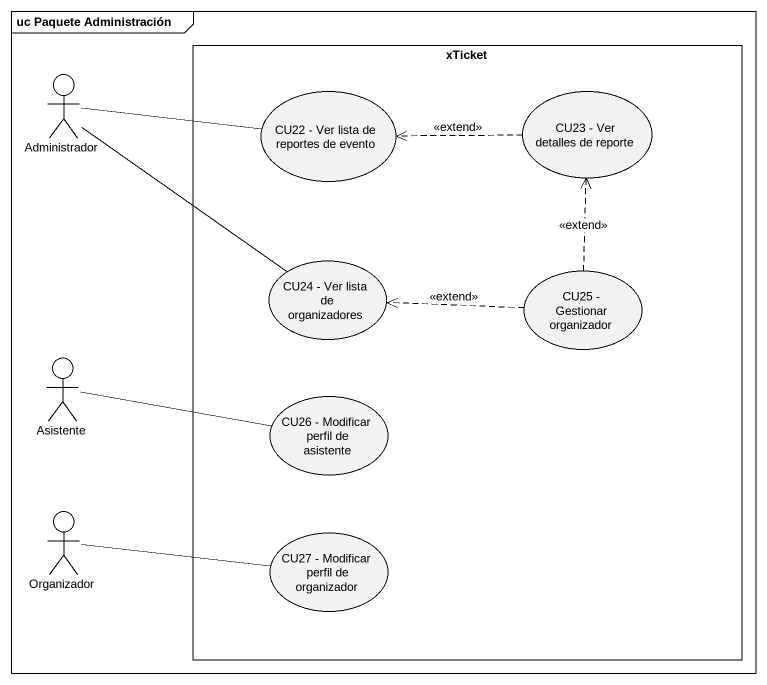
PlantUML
@startuml
mainframe uc Paquete Administración
rectangle xTicket {
  usecase "CU22 - Ver lista de reportes de evento" as CU22_Ver_lista_de_reportes
  usecase "CU23 - Ver detalles de reporte" as CU23_Ver_detalles_de_reporte
  usecase "CU24 - Ver lista de organizadores" as CU24_Ver_lista_de
  usecase "CU25 - Gestionar organizador" as CU25_Gestionar_organizador
  usecase "CU26 - Modificar perfil de asistente" as CU26_Modificar_perfil_de
  usecase "CU27 - Modificar perfil de organizador" as CU27_Modificar_perfil_de
}
actor Administrador
actor Asistente
actor Organizador
Administrador -right- CU22_Ver_lista_de_reportes
Administrador -- CU24_Ver_lista_de
CU23_Ver_detalles_de_reporte .left.> CU22_Ver_lista_de_reportes : <<extend>>
CU25_Gestionar_organizador .up.> CU23_Ver_detalles_de_reporte : <<extend>>
CU25_Gestionar_organizador .left.> CU24_Ver_lista_de : <<extend>>
Asistente -right- CU26_Modificar_perfil_de
Organizador -right- CU27_Modificar_perfil_de
@enduml
